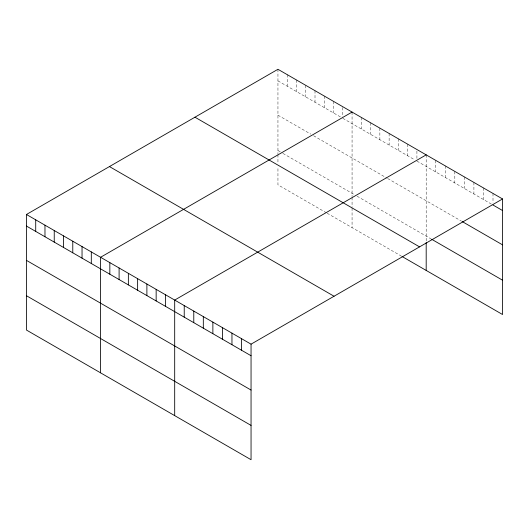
<?xml version="1.0" encoding="UTF-8"?>
<svg xmlns="http://www.w3.org/2000/svg" width="529" height="529" viewBox="0 0 529 529"><rect width="100%" height="100%" fill="white"/><g stroke="black" fill="none" stroke-linecap="round" stroke-linejoin="round"><path stroke-width="0.4" stroke-dasharray="2.65 1.98" d="M277.95 69.286L277.95 153.794M277.95 80.864L340.663 117.068M342.805 118.304L414.782 159.864M416.918 161.094L491.639 204.234M277.95 115.177L310.735 134.102M313.585 135.748L386.99 178.128M387.704 178.537L461.638 221.228M277.95 150.527L282.228 153M282.936 153.41L354.205 194.553M357.055 196.199L430.956 238.87M326.413 212.823L277.95 184.839L277.95 166.866M327.12 213.233L401.24 256.023M493.002 193.442L493.002 202.706M483.46 187.934L483.46 199.512M473.911 182.426L473.911 193.998M464.369 176.911L464.369 188.489M454.821 171.403L454.821 182.981M445.279 165.888L445.279 177.466M435.731 160.38L435.731 171.958M426.189 154.865L426.189 241.012M416.918 151.063L416.918 158.779M407.654 144.172L407.654 155.744M398.39 138.823L398.39 150.401M389.126 133.473L389.126 145.052M379.862 128.124L379.862 139.702M370.598 122.774L370.598 134.353M361.333 117.425L361.333 129.003M352.069 112.075L352.069 196.59M352.069 197.403L352.069 207.209M352.069 208.029L352.069 227.635M342.805 107.499L342.805 116.764M333.534 101.376L333.534 112.955M324.27 96.027L324.27 107.605M315.006 90.677L315.006 102.256M305.742 85.334L305.742 96.906M296.478 79.985L296.478 91.557M287.214 74.635L287.214 86.214M277.95 154.613L277.95 163.6"/><path stroke-width="0.79" d="M26.45 214.483L251.05 344.161L251.05 459.714L26.45 330.043L26.45 214.483L277.95 69.286L502.55 198.957L502.55 314.517L401.954 256.439M352.069 112.075L100.57 257.279L100.57 372.833M426.189 154.865L174.689 300.069L174.689 415.629M251.05 344.161L502.55 198.957M493.002 205.021L502.55 210.535M462.32 221.625L502.55 244.848M431.638 239.26L502.55 280.198M194.956 117.2L419.557 246.871M109.443 166.569L334.044 296.24M26.45 226.062L251.05 355.733M26.45 260.374L251.05 390.052M26.45 295.731L251.05 425.402M426.189 242.646L426.189 270.425M241.508 338.646L241.508 350.224M231.96 333.138L231.96 344.716M222.411 327.623L222.411 339.201M212.87 322.115L212.87 333.693M203.321 316.6L203.321 328.178M193.779 311.092L193.779 322.67M184.231 305.583L184.231 317.155M165.425 294.719L165.425 306.298M156.154 289.37L156.154 300.948M146.89 284.02L146.89 295.599M137.626 278.671L137.626 290.249M128.362 273.328L128.362 284.9M119.098 267.978L119.098 279.55M109.834 262.629L109.834 274.207M91.305 251.93L91.305 263.508M82.041 246.58L82.041 258.159M72.777 241.231L72.777 252.809M63.506 235.881L63.506 247.46M54.242 230.532L54.242 242.11M44.978 225.182L44.978 236.761M35.714 219.833L35.714 231.411"/></g></svg>
